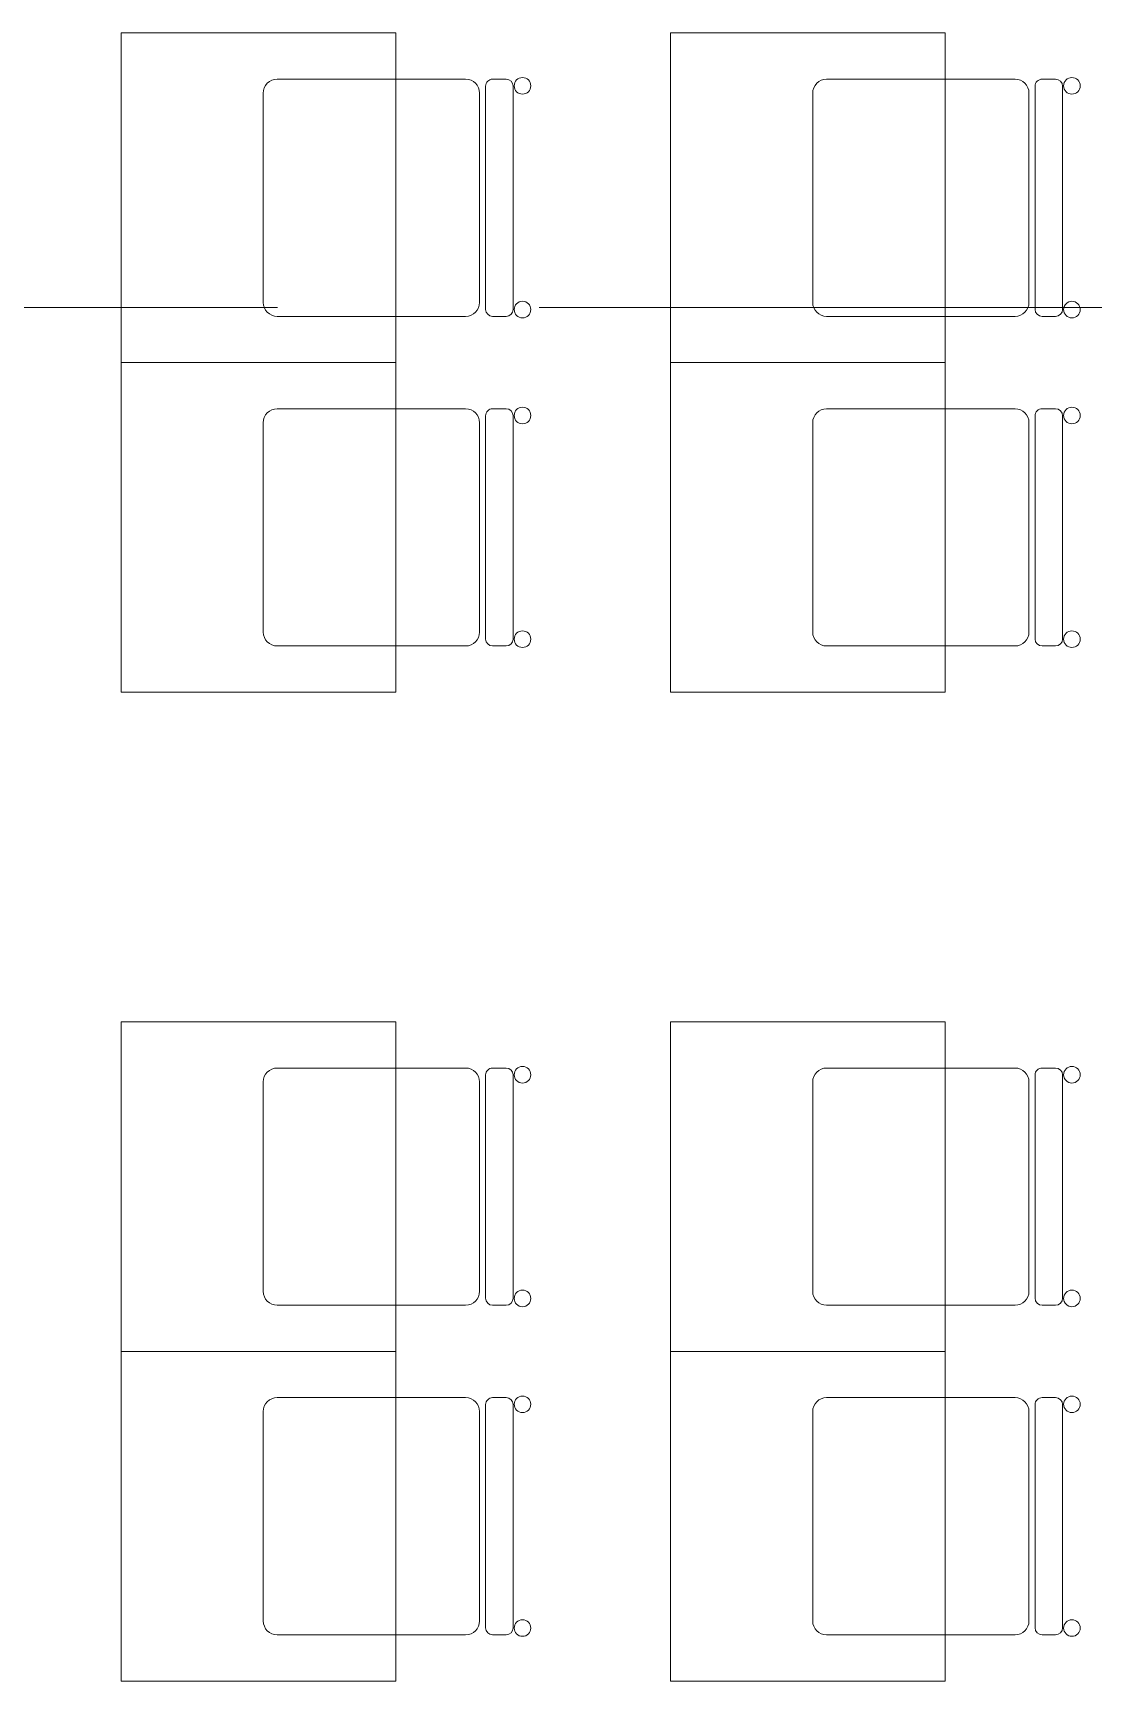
# Model space of a CAD drawing. Header units: millimetres. Extents: x -4185 to 186529, y -8553 to 29097.
# Drawn here: x 34230 to 36159, y 1100 to 4100 of the extents above; entities that cross this region are included whole.
import ezdxf

# ---------------------------------------------------------------- set-up
doc = ezdxf.new("R2010")
doc.units = ezdxf.units.MM
doc.linetypes.add('Осевая', pattern=[3175, 635, -476.25, 1587.5, -476.25])
doc.layers.add('I-FURN-1', color=7, linetype='Continuous', lineweight=9, true_color=0xf0f0f0)
doc.layers.add('Оси', color=7, linetype='Continuous', lineweight=9)
doc.layers.add('Оси-2', color=7, linetype='Осевая', lineweight=9)

# ---------------------------------------------------------------- blocks, each defined once
blk = doc.blocks.new('Стол базовый прямоугольный - 1_7а-25476368-План размещения напольных электротехнических лючков и розеток 1 этажа в осях 1-12')
at = {"layer": 'I-FURN-1'}
for p, q in [((250, 300), (-250, 300)), ((-250, 300), (-250, -300)), ((250, -300), (250, 300)), ((-250, -300), (250, -300))]:
    blk.add_line(p, q, dxfattribs=at)
blk = doc.blocks.new('Стул Breuer - 1_9а-25403171-План размещения напольных электротехнических лючков и розеток 1 этажа в осях 1-12')
at = {"layer": 'I-FURN-1'}
for p, q in [((190.5, 241.3), (-190.5, 241.3)), ((-215.9, 215.9), (-215.9, 0)), ((215.9, 0), (215.9, 215.9)), ((-215.9, 0), (-215.9, -127)), ((215.9, -127), (215.9, 0)), ((-215.9, -176.2), (-215.9, -200.8)), ((203.2, -163.5), (-203.2, -163.5)), ((-190.5, -152.4), (190.5, -152.4)), ((215.9, -200.8), (215.9, -176.2)), ((-203.2, -213.5), (203.2, -213.5))]:
    blk.add_line(p, q, dxfattribs=at)
for centre, radius, start, end in [((-190.5, 215.9), 25.4, 90, 180), ((190.5, 215.9), 25.4, 0, 90), ((-190.5, -127), 25.4, 180, 270), ((190.5, -127), 25.4, 270, 360), ((-203.2, -176.2), 12.7, 90, 180), ((203.2, -176.2), 12.7, 360, 90), ((-203.2, -200.8), 12.7, 180, 270), ((203.2, -200.8), 12.7, 270, 360), ((-203.5, -230.6), 15.1, 360, 180), ((-203.5, -230.6), 15.1, 180, 360), ((203.7, -230.6), 15.1, 360, 180), ((203.7, -230.6), 15.1, 180, 360)]:
    blk.add_arc(centre, radius, start, end, dxfattribs=at)
blk = doc.blocks.new('Стул Breuer - 1_9а-V95-План размещения напольных электротехнических лючков и розеток 1 этажа в осях 1-12')
at = {"layer": 'I-FURN-1'}
for p, q in [((190.5, 241.3), (-190.5, 241.3)), ((-215.9, 215.9), (-215.9, 0)), ((215.9, 0), (215.9, 215.9)), ((-215.9, 0), (-215.9, -127)), ((215.9, -127), (215.9, 0)), ((-215.9, -176.2), (-215.9, -200.8)), ((203.2, -163.5), (-203.2, -163.5)), ((-190.5, -152.4), (190.5, -152.4)), ((215.9, -200.8), (215.9, -176.2)), ((-203.2, -213.5), (203.2, -213.5))]:
    blk.add_line(p, q, dxfattribs=at)
for centre, radius, start, end in [((-190.5, 215.9), 25.4, 90, 180), ((190.5, 215.9), 25.4, 0, 90), ((-190.5, -127), 25.4, 180, 270), ((190.5, -127), 25.4, 270, 360), ((-203.2, -176.2), 12.7, 90, 180), ((203.2, -176.2), 12.7, 360, 90), ((-203.2, -200.8), 12.7, 180, 270), ((203.2, -200.8), 12.7, 270, 360), ((-203.5, -230.6), 15.1, 360, 180), ((-203.5, -230.6), 15.1, 180, 360), ((203.7, -230.6), 15.1, 360, 180), ((203.7, -230.6), 15.1, 180, 360)]:
    blk.add_arc(centre, radius, start, end, dxfattribs=at)

msp = doc.modelspace()

# ---------------------------------------------------------------- linework, layer by layer
at = {"layer": 'Оси'}
msp.add_line((36057, 3600), (38557, 3600), dxfattribs=at)
at = {"layer": 'Оси-2'}
msp.add_line((-885.2, 3600), (36057, 3600), dxfattribs=at)

# ---------------------------------------------------------------- block references
at = {"layer": 'I-FURN-1'}
for p in [(34640, 3800), (35640, 3800), (34640, 3200), (35640, 3200), (34640, 2000), (35640, 2000), (34640, 1400), (35640, 1400)]:
    msp.add_blockref('Стол базовый прямоугольный - 1_7а-25476368-План размещения напольных электротехнических лючков и розеток 1 этажа в осях 1-12', p, dxfattribs=at)
at = {"layer": 'I-FURN-1', "rotation": 89.99999999999959}
for name, p in [('Стул Breuer - 1_9а-25403171-План размещения напольных электротехнических лючков и розеток 1 этажа в осях 1-12', (34890, 3800)), ('Стул Breuer - 1_9а-25403171-План размещения напольных электротехнических лючков и розеток 1 этажа в осях 1-12', (35890, 3800)), ('Стул Breuer - 1_9а-25403171-План размещения напольных электротехнических лючков и розеток 1 этажа в осях 1-12', (34890, 3200)), ('Стул Breuer - 1_9а-25403171-План размещения напольных электротехнических лючков и розеток 1 этажа в осях 1-12', (35890, 3200)), ('Стул Breuer - 1_9а-V95-План размещения напольных электротехнических лючков и розеток 1 этажа в осях 1-12', (34890, 2000)), ('Стул Breuer - 1_9а-V95-План размещения напольных электротехнических лючков и розеток 1 этажа в осях 1-12', (35890, 2000)), ('Стул Breuer - 1_9а-25403171-План размещения напольных электротехнических лючков и розеток 1 этажа в осях 1-12', (34890, 1400)), ('Стул Breuer - 1_9а-25403171-План размещения напольных электротехнических лючков и розеток 1 этажа в осях 1-12', (35890, 1400))]:
    msp.add_blockref(name, p, dxfattribs=at)

doc.saveas('drawing.dxf')
